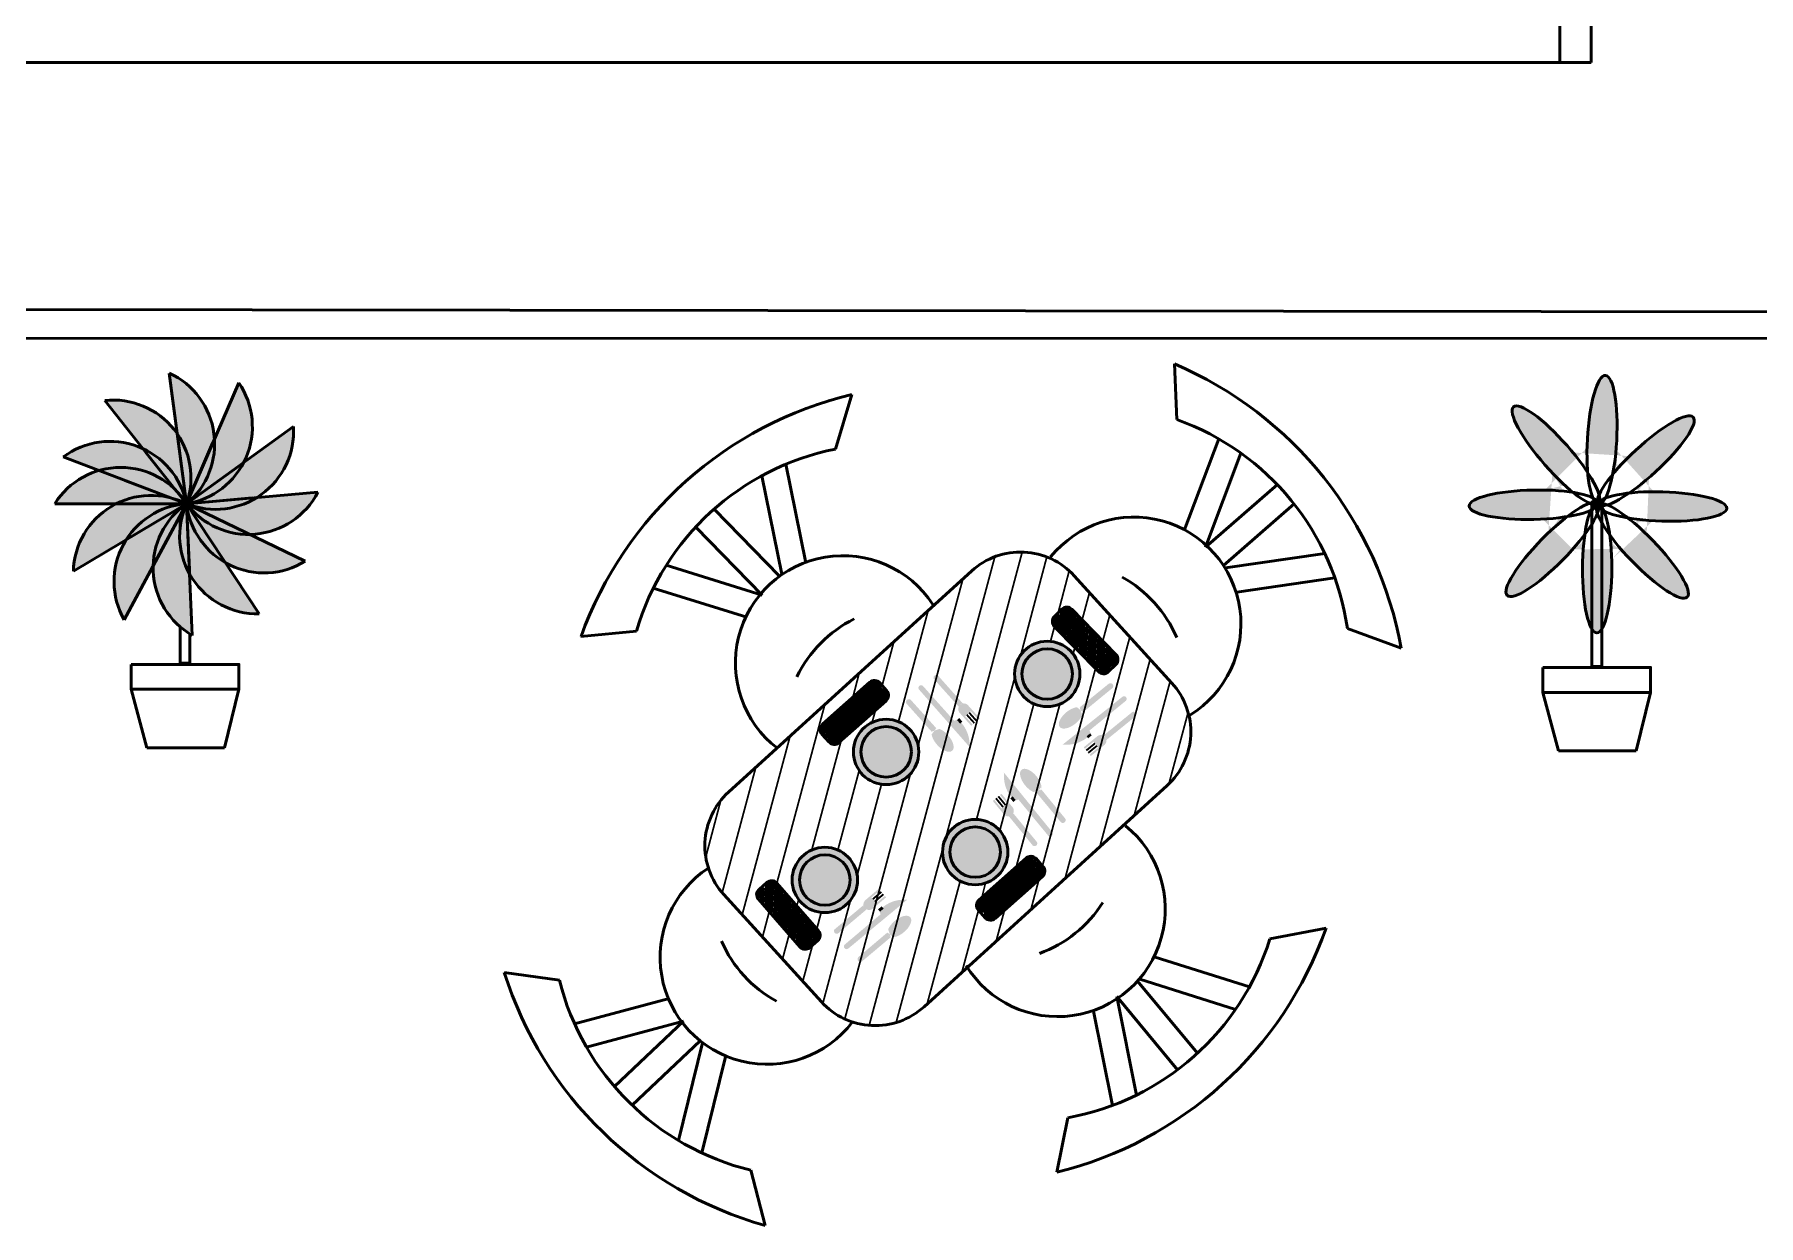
# Model space of a CAD drawing. Header units: feet. Extents: x 9 to 183943, y 42 to 62180.
# Drawn here: x 13488.1 to 13789.3, y 40511.8 to 40719.9 of the extents above; entities that cross this region are included whole.
import ezdxf

# ---------------------------------------------------------------- set-up
doc = ezdxf.new("R2010")
doc.units = ezdxf.units.FT
doc.header["$LTSCALE"] = 2.5
doc.header["$MEASUREMENT"] = 0
doc.layers.add('1', color=7, linetype='Continuous', lineweight=50)
doc.layers.add('3', color=7, linetype='Continuous', lineweight=30)
pattern_1 = [(86.6373503, (22750.3049, 15201.222), (-0.2677910005, 0.0157345386), []), (176.6373503, (22750.3049, 15201.222), (-0.5513165395, -0.2363219233), [0.670632144, -0.402379286])]

# ---------------------------------------------------------------- blocks, each defined once
blk = doc.blocks.new('*U99')
at = {"layer": '1'}
blk.add_ellipse((0, 0), major_axis=(11.26, 0.23), ratio=0.227459, dxfattribs=at)
blk = doc.blocks.new('*U100')
at = {"layer": '1', "color": 0, "linetype": 'ByBlock', "lineweight": -2, "transparency": 16777216}
for p, rotation in [((2156.4, 5626.73), 265.7922521989047), ((2148.36, 5624.02), 310.0909608987222), ((2164.04, 5623.04), 221.4935434990873), ((2147.73, 5607.56), 44.29870869981745), ((2163.44, 5607.34), 132.8961260994524), ((2166.94, 5615.07), 177.1948347992698), ((2155.54, 5604.25), 88.5974173996349)]:
    blk.add_blockref('*U99', p, dxfattribs=dict(at, rotation=rotation))
blk.add_blockref('*U99', (2144.45, 5615.38), dxfattribs=at)
blk = doc.blocks.new('*U107')
at = {"layer": '1'}
for p, q in [((11.51, -3.17), (-11.51, -3.17)), ((0, -3.17), (11.51, -3.17))]:
    blk.add_line(p, q, dxfattribs=at)
blk.add_arc((0, -10.45), 13.62, 32.2961, 147.7039, dxfattribs=at)
blk = doc.blocks.new('*U108')
at = {"layer": '1', "color": 0, "linetype": 'ByBlock', "lineweight": -2, "transparency": 16777216}
for p, rotation in [((2539.16, 6664.69), 308.3587587725951), ((2545.46, 6665.52), 277.5228828953357), ((2551.29, 6663.01), 246.6870070180761), ((2534.18, 6660.75), 339.1946346498547), ((2555.01, 6657.87), 215.8511311408166), ((2532.31, 6650.52), 30.83587587725949), ((2535.57, 6645.07), 61.67175175451903), ((2555.56, 6651.55), 185.0152552635571), ((2541.15, 6642.06), 92.50762763177859), ((2547.5, 6642.34), 123.3435035090381), ((2552.8, 6645.83), 154.1793793862976)]:
    blk.add_blockref('*U107', p, dxfattribs=dict(at, rotation=rotation))
blk.add_blockref('*U107', (2532.31, 6656.87), dxfattribs=at)

msp = doc.modelspace()

# ---------------------------------------------------------------- hatches: boundary and pattern name
at = {"layer": '3', "transparency": 33554559}
h = msp.add_hatch(color=256, dxfattribs=at)
h.dxf.hatch_style = 1
h.set_gradient(color1=(255, 255, 0), color2=(255, 255, 0), tint=1)
h.paths.add_polyline_path([(13493.18, 40646.08), (13499.41, 40643.71, -0.275783), (13512.91, 40640.15), (13507.56, 40646.92), (13507.06, 40647.55, 0.275783)])
h.paths.add_polyline_path([(13512.01, 40638.92, -0.030344), (13513.58, 40638.4), (13513.58, 40638.78), (13514, 40638.78), (13512.91, 40640.15, 0.275783), (13499.41, 40643.71)])
h.paths.add_polyline_path([(13514.7, 40637.9, 0.077366), (13513.58, 40633.86), (13513.58, 40630.7, 0.099421), (13515.24, 40625.6)])
h.paths.add_polyline_path([(13515.2, 40626.4), (13515.24, 40625.6, 0.002467), (13515.3, 40625.48), (13515.3, 40635.15, -0.051828), (13514.7, 40637.9)])
h.paths.add_polyline_path([(13515.3, 40636.98), (13514.7, 40637.9, 0.051828), (13515.3, 40635.15)])
h.paths.add_polyline_path([(13514.7, 40637.9, 0.026044), (13513.58, 40637.03), (13513.58, 40635.82)])
h.paths.add_polyline_path([(13514.7, 40637.9), (13513.58, 40635.82), (13513.58, 40633.86, -0.077366)], flags=17)
h.paths.add_polyline_path([(13514.7, 40637.9, 0.020704), (13513.58, 40637.77), (13513.58, 40637.23)], flags=17)
h.paths.add_polyline_path([(13513.58, 40638.32), (13513.58, 40637.9), (13514.7, 40637.9)], flags=17)
h.paths.add_polyline_path([(13514.7, 40637.9), (13514, 40638.78), (13513.58, 40638.78), (13513.58, 40638.4, -0.022576)])
h.paths.add_polyline_path([(13514.7, 40637.9, 0.016635), (13514.49, 40638.78), (13514.09, 40638.78, -0.019649)])
h.paths.add_polyline_path([(13514.98, 40638.78), (13514.58, 40638.78), (13514.7, 40637.9, 0.016959)])
h.paths.add_polyline_path([(13514.09, 40638.78), (13514.49, 40638.78, 0.221346), (13507.06, 40647.55), (13512.91, 40640.15, -0.033272)])
h.paths.add_polyline_path([(13513.09, 40650.1), (13514.58, 40638.78), (13514.98, 40638.78, 0.221007)], flags=17)
h.paths.add_polyline_path([(13515.08, 40638.78), (13515.3, 40638.78), (13515.3, 40638.43, 0.223231), (13519.57, 40649.2)])
h.paths.add_polyline_path([(13514.7, 40637.9, 0.014838), (13515.3, 40638.43), (13515.3, 40638.78), (13515.08, 40638.78)])
h.paths.add_polyline_path([(13524.68, 40645.11), (13515.3, 40638.34), (13515.3, 40638.01, 0.226959)], flags=17)
h.paths.add_polyline_path([(13515.3, 40638.43), (13515.3, 40638.34), (13524.03, 40644.64), (13524.68, 40645.11, 0.275783), (13523.81, 40659.04), (13519.57, 40649.2, -0.223231)])
h.paths.add_polyline_path([(13519.26, 40648.47), (13519.57, 40649.2, 0.275783), (13511.69, 40660.72), (13513.09, 40650.1, -0.221007), (13514.98, 40638.78), (13515.08, 40638.78)])
h.paths.add_polyline_path([(13526.17, 40638.9), (13526.96, 40638.97, 0.275783), (13533.36, 40651.38), (13524.68, 40645.11, -0.226959), (13515.3, 40638.01), (13515.3, 40637.95)])
h.paths.add_polyline_path([(13514.7, 40637.9, 0.01129), (13515.3, 40638.01), (13515.3, 40638.34)], flags=17)
h.paths.add_polyline_path([(13515.3, 40637.67), (13515.3, 40637.95), (13514.7, 40637.9, 0.01186)])
h.paths.add_polyline_path([(13514.7, 40637.9, 0.017535), (13515.3, 40637.16), (13515.3, 40637.61)])
at = {"layer": '3', "transparency": 33554585}
h = msp.add_hatch(color=256, dxfattribs=at)
h.dxf.hatch_style = 1
h.set_gradient(color1=(255, 0, 255), color2=(255, 0, 255), tint=1)
edge = h.paths.add_edge_path()
edge.add_ellipse((13753.87, 40646.37), major_axis=(-7.42, 8.46), ratio=0.227459, start_angle=238.2338, end_angle=487.5039)
edge.add_ellipse((13749.97, 40637.72), major_axis=(11.26, 0.23), ratio=0.227459, start_angle=23.1374, end_angle=51.903, ccw=False)
edge.add_ellipse((13761.91, 40649.07), major_axis=(0.6, 11.24), ratio=0.227459, start_angle=481.2738, end_angle=515.0047, ccw=False)
edge = h.paths.add_edge_path()
edge.add_ellipse((13761.91, 40649.07), major_axis=(0.6, 11.24), ratio=0.227459, start_angle=238.2338, end_angle=481.2738)
edge.add_ellipse((13753.87, 40646.37), major_axis=(-7.42, 8.46), ratio=0.227459, start_angle=205.6046, end_angle=238.2338, ccw=False)
edge.add_ellipse((13769.56, 40645.39), major_axis=(8.28, 7.63), ratio=0.227459, start_angle=481.2738, end_angle=512.7438, ccw=False)
edge = h.paths.add_edge_path()
edge.add_ellipse((13769.56, 40645.39), major_axis=(8.28, 7.63), ratio=0.227459, start_angle=238.2338, end_angle=481.2738)
edge.add_ellipse((13761.91, 40649.07), major_axis=(0.6, 11.24), ratio=0.227459, start_angle=205.6046, end_angle=238.2338, ccw=False)
edge.add_ellipse((13772.45, 40637.42), major_axis=(-11.25, 0.32), ratio=0.227459, start_angle=301.2738, end_angle=332.7438, ccw=False)
edge = h.paths.add_edge_path()
edge.add_ellipse((13772.45, 40637.42), major_axis=(-11.25, 0.32), ratio=0.227459, start_angle=58.2338, end_angle=301.2738)
edge.add_ellipse((13769.56, 40645.39), major_axis=(8.28, 7.63), ratio=0.227459, start_angle=205.6046, end_angle=238.2338, ccw=False)
edge.add_ellipse((13768.96, 40629.69), major_axis=(-7.83, 8.09), ratio=0.227459, start_angle=301.2738, end_angle=332.7438, ccw=False)
edge = h.paths.add_edge_path()
edge.add_ellipse((13768.96, 40629.69), major_axis=(-7.83, 8.09), ratio=0.227459, start_angle=58.2338, end_angle=301.2738)
edge.add_ellipse((13772.45, 40637.42), major_axis=(-11.25, 0.32), ratio=0.227459, start_angle=25.6046, end_angle=58.2338, ccw=False)
edge.add_ellipse((13761.06, 40626.6), major_axis=(0.05, 11.26), ratio=0.227459, start_angle=301.2738, end_angle=332.7438, ccw=False)
edge = h.paths.add_edge_path()
edge.add_ellipse((13761.06, 40626.6), major_axis=(0.05, 11.26), ratio=0.227459, start_angle=199.2683, end_angle=301.2738)
edge.add_ellipse((13768.96, 40629.69), major_axis=(-7.83, 8.09), ratio=0.227459, start_angle=41.313, end_angle=58.2338, ccw=False)
edge.add_line((13761.86, 40634.59), (13761.86, 40615.97))
edge = h.paths.add_edge_path()
edge.add_ellipse((13768.96, 40629.69), major_axis=(-7.83, 8.09), ratio=0.227459, start_angle=25.6046, end_angle=41.313, ccw=False)
edge.add_ellipse((13753.25, 40629.9), major_axis=(7.89, 8.03), ratio=0.227459, start_angle=315.2114, end_angle=332.7438, ccw=False)
edge.add_line((13760.14, 40634.33), (13760.14, 40616.03))
edge.add_ellipse((13761.06, 40626.6), major_axis=(0.05, 11.26), ratio=0.227459, start_angle=159.883, end_angle=199.2683)
edge.add_line((13761.86, 40615.97), (13761.86, 40634.59))
edge = h.paths.add_edge_path()
edge.add_ellipse((13753.25, 40629.9), major_axis=(7.89, 8.03), ratio=0.227459, start_angle=301.2738, end_angle=315.2114, ccw=False)
edge.add_ellipse((13761.06, 40626.6), major_axis=(0.05, 11.26), ratio=0.227459, start_angle=58.2338, end_angle=159.883)
edge.add_line((13760.14, 40616.03), (13760.14, 40634.33))
edge = h.paths.add_edge_path()
edge.add_ellipse((13753.25, 40629.9), major_axis=(7.89, 8.03), ratio=0.227459, start_angle=58.2338, end_angle=301.2738)
edge.add_ellipse((13761.06, 40626.6), major_axis=(0.05, 11.26), ratio=0.227459, start_angle=25.6046, end_angle=58.2338, ccw=False)
edge.add_ellipse((13749.97, 40637.72), major_axis=(11.26, 0.23), ratio=0.227459, start_angle=301.2738, end_angle=332.7438, ccw=False)
edge = h.paths.add_edge_path()
edge.add_ellipse((13753.87, 40646.37), major_axis=(-7.42, 8.46), ratio=0.227459, start_angle=487.5039, end_angle=515.0047, ccw=False)
edge.add_ellipse((13749.97, 40637.72), major_axis=(11.26, 0.23), ratio=0.227459, start_angle=51.903, end_angle=301.2738)
edge.add_ellipse((13753.25, 40629.9), major_axis=(7.89, 8.03), ratio=0.227459, start_angle=23.1374, end_angle=58.2338, ccw=False)
at = {"layer": '3', "transparency": 33554559}
h = msp.add_hatch(color=256, dxfattribs=at)
h.dxf.hatch_style = 1
h.set_gradient(color1=(255, 255, 0), color2=(255, 255, 0), tint=1)
h.paths.add_polyline_path([(13503.94, 40641.99), (13499.41, 40643.71, 0.183583), (13491.68, 40637.9), (13502.39, 40637.9, -0.183583), (13512.01, 40638.92)])
h.paths.add_polyline_path([(13513.58, 40635.82), (13508.86, 40627.06, 0.224851), (13513.58, 40616.4)])
h.paths.add_polyline_path([(13500.41, 40655.95), (13507.06, 40647.55, -0.221346), (13514.49, 40638.78), (13514.58, 40638.78), (13513.09, 40650.1, 0.275783)])
h = msp.add_hatch(color=256, dxfattribs=at)
h.dxf.hatch_style = 1
h.set_gradient(color1=(255, 255, 0), color2=(255, 255, 0), tint=1)
h.paths.add_polyline_path([(13504.13, 40631.59, -0.217084), (13513.58, 40637.77), (13513.58, 40637.9), (13503.19, 40637.9), (13502.39, 40637.9, 0.275783), (13494.93, 40626.1)])
h.paths.add_polyline_path([(13502.39, 40637.9), (13513.58, 40637.9), (13513.58, 40638.32), (13512.01, 40638.92, 0.183583)])
h.paths.add_polyline_path([(13513.58, 40637.23), (13513.58, 40637.77, 0.217084), (13504.13, 40631.59)], flags=17)
h.paths.add_polyline_path([(13513.58, 40637.03), (13513.58, 40637.23), (13504.82, 40632), (13504.13, 40631.59, 0.275783), (13503.78, 40617.63), (13508.86, 40627.06, -0.211501)])
h.paths.add_polyline_path([(13508.86, 40627.06), (13513.58, 40635.82), (13513.58, 40637.03, 0.211501)], flags=17)
h.paths.add_polyline_path([(13515.3, 40624.08), (13515.24, 40625.6, -0.099421), (13513.58, 40630.7), (13513.58, 40616.4, 0.039347), (13515.3, 40615.14)])
h.paths.add_polyline_path([(13527.35, 40618.67), (13521.47, 40627.62, -0.184746), (13515.3, 40635.15), (13515.3, 40625.48, 0.27313)])
h.paths.add_polyline_path([(13535.42, 40627.87), (13525.78, 40632.54, -0.220403), (13515.3, 40637.16), (13515.3, 40636.98), (13521.03, 40628.28), (13521.47, 40627.62, 0.275783)])
h.paths.add_polyline_path([(13515.3, 40637.67), (13515.3, 40637.61), (13525.06, 40632.88), (13525.78, 40632.54, 0.275783), (13537.63, 40639.91), (13526.96, 40638.97, -0.22636)])
h.paths.add_polyline_path([(13515.3, 40637.95), (13515.3, 40637.67, 0.22636), (13526.96, 40638.97)], flags=17)
h.paths.add_polyline_path([(13515.3, 40637.61), (13515.3, 40637.16, 0.220403), (13525.78, 40632.54)])
h.paths.add_polyline_path([(13521.47, 40627.62), (13515.3, 40636.98), (13515.3, 40635.15, 0.184746)], flags=17)
at = {"layer": '3'}
h = msp.add_hatch(dxfattribs=at)
h.set_pattern_fill('ANSI31', scale=35.213089, angle=30)
h.set_pattern_definition([(75, (8007.1846, 26197.0647), (-4.2516541, 1.1392273), [])])
h.paths.add_polyline_path([(13608.53, 40569.63), (13625.59, 40550.88, 0.414214), (13643.5, 40550.03), (13685.95, 40588.66, 0.414214), (13686.8, 40606.57), (13669.74, 40625.32, 0.414214), (13651.83, 40626.17), (13609.37, 40587.54, 0.414214)])
h.paths.add_polyline_path([(13616.07, 40571.74, -0.414214), (13617.8, 40571.62), (13625.06, 40563.31, -0.414214), (13624.94, 40561.58), (13623.56, 40560.37, -0.414214), (13621.83, 40560.48), (13614.57, 40568.8, -0.414214), (13614.68, 40570.53)], flags=16)
h.paths.add_polyline_path([(13631.89, 40572.18, -1), (13620.47, 40572.18, -1)], flags=16)
h.paths.add_polyline_path([(13630.59, 40572.18, -1), (13621.77, 40572.18, -1)], flags=0)
h.paths.add_polyline_path([(13626.91, 40596.27), (13625.68, 40597.64, -0.414214), (13625.79, 40599.38), (13634.04, 40606.71, -0.414214), (13635.77, 40606.61), (13636.99, 40605.23, -0.414214), (13636.89, 40603.5), (13628.64, 40596.17, -0.414214)], flags=16)
h.paths.add_polyline_path([(13631.17, 40594.55, -1), (13642.59, 40594.55, -1)], flags=16)
h.paths.add_polyline_path([(13632.47, 40594.55, -1), (13641.29, 40594.55, -1)], flags=0)
h.paths.add_polyline_path([(13658.15, 40577.05, -1), (13646.73, 40577.05, -1)], flags=16)
h.paths.add_polyline_path([(13656.85, 40577.05, -1), (13648.03, 40577.05, -1)], flags=0)
h.paths.add_polyline_path([(13653.08, 40568.67), (13661.33, 40576, -0.414214), (13663.06, 40575.9), (13664.28, 40574.53, -0.414214), (13664.18, 40572.8), (13655.93, 40565.46, -0.414214), (13654.2, 40565.57), (13652.98, 40566.94, -0.414214)], flags=16)
h.paths.add_polyline_path([(13659.31, 40608.17, -1), (13670.73, 40608.17, -1)], flags=16)
h.paths.add_polyline_path([(13660.61, 40608.17, -1), (13669.43, 40608.17, -1)], flags=0)
h.paths.add_polyline_path([(13666.26, 40616.48, -0.414214), (13666.28, 40618.21), (13667.6, 40619.5, -0.414214), (13669.34, 40619.47), (13677.03, 40611.56, -0.414214), (13677.01, 40609.83), (13675.69, 40608.54, -0.414214), (13673.96, 40608.57)], flags=16)
h = msp.add_hatch(dxfattribs=at)
h.set_pattern_fill('ANSI38', scale=2.146023, angle=41.6374)
h.set_pattern_definition([(86.6373503, (22761.53788, 15195.271), (-0.2677910005, 0.0157345386), []), (176.6373503, (22761.53788, 15195.271), (-0.5513165395, -0.2363219233), [0.670632144, -0.402379286])])
h.paths.add_polyline_path([(13669.34, 40619.47, 0.69108), (13667.23, 40618.56, 0.69108), (13666.26, 40616.48), (13673.96, 40608.57, 0.69108), (13676.06, 40609.48, 0.69108), (13677.03, 40611.56)])
at = {"layer": '3', "transparency": 33554541}
h = msp.add_hatch(color=256, dxfattribs=at)
h.dxf.hatch_style = 1
h.set_gradient(color1=(255, 255, 255), tint=1)
h.paths.add_polyline_path([(13670.73, 40608.17, 1), (13659.31, 40608.17, 1)])
h.paths.add_polyline_path([(13669.43, 40608.17, 1), (13660.61, 40608.17, 1)], flags=16)
at = {"layer": '3', "transparency": 33554498}
h = msp.add_hatch(color=256, dxfattribs=at)
h.dxf.hatch_style = 1
h.set_gradient(color1=(255, 255, 255), tint=1)
h.paths.add_polyline_path([(13660.61, 40608.17, 1), (13669.43, 40608.17, 1)])
at = {"layer": '3'}
h = msp.add_hatch(dxfattribs=at)
h.set_pattern_fill('ANSI38', scale=2.146023, angle=41.6374)
h.set_pattern_definition(pattern_1)
h.paths.add_polyline_path([(13625.79, 40599.38, 0.69108), (13626.61, 40597.23, 0.69108), (13628.64, 40596.17), (13636.89, 40603.5, 0.69108), (13636.07, 40605.64, 0.69108), (13634.04, 40606.71)])
h = msp.add_hatch(color=256, dxfattribs=at)
h.dxf.hatch_style = 1
h.set_gradient(color1=(255, 255, 255), tint=1)
h.paths.add_polyline_path([(13649.97, 40599.68), (13649.46, 40600.26), (13648.78, 40599.97), (13643.3, 40606.08, 0.969356), (13642.65, 40605.42), (13651.5, 40595.36), (13651.45, 40596.16, 0.168644)])
h = msp.add_hatch(color=256, dxfattribs=at)
h.dxf.hatch_style = 1
h.set_gradient(color1=(255, 255, 255), tint=1)
h.paths.add_polyline_path([(13649.65, 40601.46), (13650.45, 40600.57), (13650.7, 40600.78), (13651.67, 40601.66), (13651.92, 40601.88), (13651.12, 40602.77, 0.888889)])
h.paths.add_polyline_path([(13652.98, 40600.19), (13653.23, 40600.41), (13651.92, 40601.88), (13651.67, 40601.66)])
h.paths.add_polyline_path([(13651.76, 40599.1), (13652.01, 40599.32), (13650.7, 40600.78), (13650.45, 40600.57)])
h.paths.add_polyline_path([(13649.56, 40602.44, -0.247572), (13650.29, 40603), (13645.91, 40607.93, 0.769877), (13645.21, 40607.3)])
h = msp.add_hatch(color=256, dxfattribs=at)
h.dxf.hatch_style = 1
h.set_gradient(color1=(255, 255, 255), tint=1)
edge = h.paths.add_edge_path()
edge.add_ellipse((13669.16, 40600.49), major_axis=(1.95, 1.59), ratio=0.505076, start_angle=0, end_angle=360)
edge = h.paths.add_edge_path()
edge.add_arc((13676.06, 40606.05), 0.497, 664.0012, 854.39)
edge.add_line((13675.71, 40606.41), (13670.69, 40602.33))
edge.add_ellipse((13669.16, 40600.49), major_axis=(1.95, 1.59), ratio=0.505076, start_angle=334.0927, end_angle=381.1073, ccw=False)
edge.add_line((13671.27, 40601.49), (13676.34, 40605.64))
h = msp.add_hatch(color=256, dxfattribs=at)
h.dxf.hatch_style = 1
h.set_gradient(color1=(255, 255, 255), tint=1)
edge = h.paths.add_edge_path()
edge.add_ellipse((13646.74, 40596.63), major_axis=(-1.68, 1.88), ratio=0.505076, start_angle=0, end_angle=360)
edge = h.paths.add_edge_path()
edge.add_arc((13640.86, 40603.27), 0.497, 396.6552, 587.0441)
edge.add_line((13640.52, 40602.9), (13644.83, 40598.08))
edge.add_ellipse((13646.74, 40596.63), major_axis=(-1.68, 1.88), ratio=0.505076, start_angle=334.0927, end_angle=381.1073, ccw=False)
edge.add_line((13645.64, 40598.69), (13641.26, 40603.56))
h = msp.add_hatch(color=256, dxfattribs=at)
h.dxf.hatch_style = 1
h.set_gradient(color1=(255, 255, 255), tint=1)
h.paths.add_polyline_path([(13672.06, 40597.11), (13672.66, 40597.6), (13672.4, 40598.29), (13678.76, 40603.48, 0.969356), (13678.13, 40604.16), (13667.67, 40595.79), (13668.47, 40595.8, 0.168644)])
at = {"layer": '3', "transparency": 33554541}
h = msp.add_hatch(color=256, dxfattribs=at)
h.dxf.hatch_style = 1
h.set_gradient(color1=(255, 255, 255), tint=1)
h.paths.add_polyline_path([(13642.59, 40594.55, 1), (13631.17, 40594.55, 1)])
h.paths.add_polyline_path([(13641.29, 40594.55, 1), (13632.47, 40594.55, 1)], flags=16)
at = {"layer": '3'}
h = msp.add_hatch(color=256, dxfattribs=at)
h.dxf.hatch_style = 1
h.set_gradient(color1=(255, 255, 255), tint=1)
h.paths.add_polyline_path([(13652.58, 40599.83), (13652.82, 40600.05), (13651.51, 40601.51), (13651.27, 40601.29)])
h.paths.add_polyline_path([(13652.17, 40599.47), (13652.41, 40599.68), (13651.1, 40601.15), (13650.86, 40600.93)])
h = msp.add_hatch(color=256, dxfattribs=at)
h.dxf.hatch_style = 1
h.set_gradient(color1=(255, 255, 255), tint=1)
h.paths.add_polyline_path([(13673.85, 40597.35), (13672.92, 40596.59), (13673.12, 40596.34), (13673.95, 40595.32), (13674.16, 40595.07), (13675.09, 40595.83, 0.888889)])
h.paths.add_polyline_path([(13672.43, 40594.08), (13672.64, 40593.83), (13674.16, 40595.07), (13673.95, 40595.32)])
h.paths.add_polyline_path([(13671.39, 40595.35), (13671.6, 40595.1), (13673.12, 40596.34), (13672.92, 40596.59)])
h.paths.add_polyline_path([(13674.83, 40597.4, -0.247572), (13675.36, 40596.64), (13680.48, 40600.79, 0.769877), (13679.89, 40601.52)])
at = {"layer": '3', "transparency": 33554498}
h = msp.add_hatch(color=256, dxfattribs=at)
h.dxf.hatch_style = 1
h.set_gradient(color1=(255, 255, 255), tint=1)
h.paths.add_polyline_path([(13641.29, 40594.55, 1), (13632.47, 40594.55, 1)])
at = {"layer": '3'}
h = msp.add_hatch(color=256, dxfattribs=at)
h.dxf.hatch_style = 1
h.set_gradient(color1=(255, 255, 255), tint=1)
h.paths.add_polyline_path([(13672.08, 40594.5), (13672.29, 40594.25), (13673.81, 40595.49), (13673.61, 40595.75)])
h.paths.add_polyline_path([(13671.74, 40594.93), (13671.95, 40594.67), (13673.47, 40595.92), (13673.26, 40596.17)])
h = msp.add_hatch(color=256, dxfattribs=at)
h.dxf.hatch_style = 1
h.set_gradient(color1=(255, 255, 255), tint=1)
h.paths.add_polyline_path([(13658.79, 40586.59), (13659.28, 40585.99), (13659.97, 40586.25), (13665.19, 40579.92, 0.969356), (13665.88, 40580.56), (13657.44, 40590.96), (13657.46, 40590.17, 0.168644)])
h = msp.add_hatch(color=256, dxfattribs=at)
h.dxf.hatch_style = 1
h.set_gradient(color1=(255, 255, 255), tint=1)
edge = h.paths.add_edge_path()
edge.add_ellipse((13662.15, 40589.5), major_axis=(1.6, -1.94), ratio=0.505076, start_angle=0, end_angle=360)
edge = h.paths.add_edge_path()
edge.add_arc((13667.75, 40582.63), 0.497, 574.3152, 764.7041)
edge.add_line((13668.1, 40582.98), (13664, 40587.98))
edge.add_ellipse((13662.15, 40589.5), major_axis=(1.6, -1.94), ratio=0.505076, start_angle=334.0927, end_angle=381.1073, ccw=False)
edge.add_line((13663.16, 40587.4), (13667.34, 40582.35))
h = msp.add_hatch(color=256, dxfattribs=at)
h.dxf.hatch_style = 1
h.set_gradient(color1=(255, 255, 255), tint=1)
h.paths.add_polyline_path([(13659.04, 40584.8), (13658.27, 40585.72), (13658.02, 40585.52), (13657.01, 40584.68), (13656.76, 40584.47), (13657.52, 40583.55, 0.888889)])
h.paths.add_polyline_path([(13655.76, 40586.2), (13655.51, 40585.99), (13656.76, 40584.47), (13657.01, 40584.68)])
h.paths.add_polyline_path([(13657.02, 40587.24), (13656.77, 40587.03), (13658.02, 40585.52), (13658.27, 40585.72)])
h.paths.add_polyline_path([(13659.09, 40583.82, -0.247572), (13658.34, 40583.28), (13662.51, 40578.18, 0.769877), (13663.24, 40578.78)])
h = msp.add_hatch(color=256, dxfattribs=at)
h.dxf.hatch_style = 1
h.set_gradient(color1=(255, 255, 255), tint=1)
h.paths.add_polyline_path([(13656.18, 40586.55), (13655.93, 40586.34), (13657.18, 40584.82), (13657.43, 40585.03)])
h.paths.add_polyline_path([(13656.6, 40586.89), (13656.35, 40586.68), (13657.6, 40585.17), (13657.85, 40585.38)])
at = {"layer": '3', "transparency": 33554541}
h = msp.add_hatch(color=256, dxfattribs=at)
h.dxf.hatch_style = 1
h.set_gradient(color1=(255, 255, 255), tint=1)
h.paths.add_polyline_path([(13658.15, 40577.05, 1), (13646.73, 40577.05, 1)])
h.paths.add_polyline_path([(13656.85, 40577.05, 1), (13648.03, 40577.05, 1)], flags=16)
at = {"layer": '3', "transparency": 33554498}
h = msp.add_hatch(color=256, dxfattribs=at)
h.dxf.hatch_style = 1
h.set_gradient(color1=(255, 255, 255), tint=1)
h.paths.add_polyline_path([(13656.85, 40577.05, 1), (13648.03, 40577.05, 1)])
at = {"layer": '3', "transparency": 33554541}
h = msp.add_hatch(color=256, dxfattribs=at)
h.dxf.hatch_style = 1
h.set_gradient(color1=(255, 255, 255), tint=1)
h.paths.add_polyline_path([(13620.47, 40572.18, 1), (13631.89, 40572.18, 1)])
h.paths.add_polyline_path([(13630.59, 40572.18, 1), (13621.77, 40572.18, 1)], flags=16)
at = {"layer": '3', "transparency": 33554498}
h = msp.add_hatch(color=256, dxfattribs=at)
h.dxf.hatch_style = 1
h.set_gradient(color1=(255, 255, 255), tint=1)
h.paths.add_polyline_path([(13621.77, 40572.18, 1), (13630.59, 40572.18, 1)])
at = {"layer": '3'}
h = msp.add_hatch(dxfattribs=at)
h.set_pattern_fill('ANSI38', scale=2.146023, angle=41.6374)
h.set_pattern_definition(pattern_1)
h.paths.add_polyline_path([(13664.18, 40572.8, 0.69108), (13663.36, 40574.94, 0.69108), (13661.33, 40576), (13653.08, 40568.67, 0.69108), (13653.9, 40566.53, 0.69108), (13655.93, 40565.46)])
h = msp.add_hatch(dxfattribs=at)
h.set_pattern_fill('ANSI38', scale=2.146023, angle=41.6374)
h.set_pattern_definition([(86.6373503, (22757.45316, 15191.32713), (-0.2677910005, 0.0157345386), []), (176.6373503, (22757.45316, 15191.32713), (-0.5513165395, -0.2363219233), [0.670632144, -0.402379286])])
h.paths.add_polyline_path([(13621.83, 40560.48, 0.69108), (13623.98, 40561.28, 0.69108), (13625.06, 40563.31), (13617.8, 40571.62, 0.69108), (13615.65, 40570.82, 0.69108), (13614.57, 40568.8)])
h = msp.add_hatch(color=256, dxfattribs=at)
h.dxf.hatch_style = 1
h.set_gradient(color1=(255, 255, 255), tint=1)
h.paths.add_polyline_path([(13634.45, 40567.09), (13635.37, 40567.87), (13635.16, 40568.12), (13634.31, 40569.12), (13634.1, 40569.37), (13633.18, 40568.59, 0.888889)])
h.paths.add_polyline_path([(13635.81, 40570.38), (13635.6, 40570.63), (13634.1, 40569.37), (13634.31, 40569.12)])
h.paths.add_polyline_path([(13636.87, 40569.13), (13636.66, 40569.38), (13635.16, 40568.12), (13635.37, 40567.87)])
h.paths.add_polyline_path([(13633.47, 40567.03, -0.247572), (13632.92, 40567.77), (13627.87, 40563.54, 0.769877), (13628.48, 40562.82)])
h = msp.add_hatch(color=256, dxfattribs=at)
h.dxf.hatch_style = 1
h.set_gradient(color1=(255, 255, 255), tint=1)
h.paths.add_polyline_path([(13636.16, 40569.97), (13635.95, 40570.22), (13634.45, 40568.95), (13634.66, 40568.7)])
h.paths.add_polyline_path([(13636.52, 40569.55), (13636.3, 40569.8), (13634.8, 40568.53), (13635.01, 40568.28)])
h = msp.add_hatch(color=256, dxfattribs=at)
h.dxf.hatch_style = 1
h.set_gradient(color1=(255, 255, 255), tint=1)
h.paths.add_polyline_path([(13636.23, 40567.36), (13635.64, 40566.86), (13635.92, 40566.18), (13629.64, 40560.88, 0.969356), (13630.29, 40560.21), (13640.6, 40568.76), (13639.8, 40568.73, 0.168644)])
h = msp.add_hatch(color=256, dxfattribs=at)
h.dxf.hatch_style = 1
h.set_gradient(color1=(255, 255, 255), tint=1)
edge = h.paths.add_edge_path()
edge.add_ellipse((13639.19, 40564.04), major_axis=(-1.92, -1.62), ratio=0.505076, start_angle=0, end_angle=360)
edge = h.paths.add_edge_path()
edge.add_arc((13632.39, 40558.35), 0.497, 484.9757, 675.3645)
edge.add_line((13632.74, 40558.01), (13637.69, 40562.17))
edge.add_ellipse((13639.19, 40564.04), major_axis=(-1.92, -1.62), ratio=0.505076, start_angle=334.0927, end_angle=381.1073, ccw=False)
edge.add_line((13637.1, 40563), (13632.1, 40558.76))

# ---------------------------------------------------------------- linework, layer by layer
at = {"layer": '1'}
for p, q in [((13754.3, 41139.05), (13754.57, 40715)), ((13760, 41136.5), (13760, 40715)), ((13754.57, 40715), (12806, 40715)), ((13760, 40715), (13754.57, 40715)), ((13810, 40671.4), (12806, 40672.7)), ((13810, 40666.8), (12806, 40666.7)), ((13687.24, 40662.32), (13687.65, 40652.61)), ((13630.92, 40657.01), (13628.05, 40647.46)), ((13583.59, 40614.71), (13593.26, 40615.67)), ((13726.82, 40612.7), (13717.45, 40616.1)), ((13507.74, 40595.27), (13505.04, 40605.5)), ((13523.85, 40605.5), (13521.35, 40595.27)), ((13754.3, 40594.72), (13751.59, 40604.95)), ((13770.41, 40604.95), (13767.91, 40594.72)), ((13649.46, 40600.26), (13649.97, 40599.68)), ((13672.66, 40597.6), (13672.06, 40597.11)), ((13521.35, 40595.27), (13507.74, 40595.27)), ((13767.91, 40594.72), (13754.3, 40594.72)), ((13659.28, 40585.99), (13658.79, 40586.59)), ((13635.64, 40566.86), (13636.23, 40567.36)), ((13713.71, 40563.73), (13703.91, 40561.88)), ((13570.19, 40556.01), (13579.82, 40554.66)), ((13666.67, 40521.11), (13668.64, 40530.62)), ((13615.76, 40511.81), (13613.28, 40521.47))]:
    msp.add_line(p, q, dxfattribs=at)
for points in [[(13688.96, 40633.22), (13694.98, 40649.24)], [(13619.34, 40644.79), (13622.79, 40627.85)], [(13698.84, 40646.76), (13692.66, 40630.31)], [(13618.67, 40625.58), (13615.17, 40642.79)], [(13513.58, 40638.4), (13513.58, 40638.32)], [(13514.09, 40638.78), (13514, 40638.78)], [(13514.58, 40638.78), (13514.49, 40638.78)], [(13515.08, 40638.78), (13514.98, 40638.78)], [(13515.3, 40638.34), (13515.3, 40638.43)], [(13692.66, 40630.31), (13705.21, 40641.24)], [(13513.58, 40637.9), (13513.58, 40637.77)], [(13513.58, 40637.23), (13513.58, 40637.03)], [(13513.58, 40635.82), (13513.58, 40633.86)], [(13515.3, 40637.95), (13515.3, 40638.01)], [(13515.3, 40637.61), (13515.3, 40637.67)], [(13515.3, 40636.98), (13515.3, 40637.16)], [(13606.85, 40636.96), (13618.25, 40625.27)], [(13708.15, 40637.86), (13695.83, 40627.13)], [(13615.25, 40621.92), (13603.63, 40633.83)], [(13598.48, 40627.16), (13615.25, 40621.92)], [(13696.13, 40626.69), (13713.5, 40629.22)], [(13515.3, 40624.08), (13515.3, 40625.48)], [(13715.27, 40624.94), (13698.16, 40622.45)], [(13612.55, 40618.06), (13596.22, 40623.17)], [(13513.58, 40616.4), (13513.58, 40610.03), (13515.3, 40610.03), (13515.3, 40615.14)], [(13700.34, 40553.5), (13683.86, 40558.7)], [(13691.24, 40541.9), (13680.81, 40554.47)], [(13681.17, 40554.85), (13697.91, 40549.56)], [(13598.98, 40551.47), (13582.47, 40547.04)], [(13677.17, 40551.83), (13687.79, 40539.03)], [(13680.62, 40534.61), (13677.17, 40551.83)], [(13673.05, 40549.55), (13676.41, 40532.78)], [(13584.56, 40542.96), (13601.52, 40547.51)], [(13601.52, 40547.51), (13589.43, 40536.08)], [(13592.52, 40532.82), (13604.39, 40544.05)], [(13604.8, 40543.71), (13600.6, 40526.66)], [(13604.68, 40524.49), (13608.82, 40541.28)]]:
    msp.add_lwpolyline(points, dxfattribs=at)
for points in [[(13760.14, 40609.48), (13761.86, 40609.48), (13761.86, 40638.23), (13760.14, 40638.23)], [(13505.04, 40609.84), (13523.85, 40609.84), (13523.85, 40605.5), (13505.04, 40605.5)], [(13751.59, 40609.3), (13770.41, 40609.3), (13770.41, 40604.95), (13751.59, 40604.95)]]:
    msp.add_lwpolyline(points, close=True, dxfattribs=at)
for points in [[(13609.37, 40587.54), (13651.83, 40626.17, -0.414214), (13669.74, 40625.32), (13686.8, 40606.57, -0.414214), (13685.95, 40588.66), (13643.5, 40550.03, -0.414214), (13625.59, 40550.88), (13608.53, 40569.63, -0.414214)], [(13675.69, 40608.54), (13677.01, 40609.83, 0.414214), (13677.03, 40611.56), (13669.34, 40619.47, 0.414214), (13667.6, 40619.5), (13666.28, 40618.21, 0.414214), (13666.26, 40616.48), (13673.96, 40608.57, 0.414214)], [(13636.99, 40605.23), (13635.77, 40606.61, 0.414214), (13634.04, 40606.71), (13625.79, 40599.38, 0.414214), (13625.68, 40597.64), (13626.91, 40596.27, 0.414214), (13628.64, 40596.17), (13636.89, 40603.5, 0.414214)], [(13663.06, 40575.9), (13664.28, 40574.53, -0.414214), (13664.18, 40572.8), (13655.93, 40565.46, -0.414214), (13654.2, 40565.57), (13652.98, 40566.94, -0.414214), (13653.08, 40568.67), (13661.33, 40576, -0.414214)], [(13624.94, 40561.58), (13623.56, 40560.37, -0.414214), (13621.83, 40560.48), (13614.57, 40568.8, -0.414214), (13614.68, 40570.53), (13616.07, 40571.74, -0.414214), (13617.8, 40571.62), (13625.06, 40563.31, -0.414214)]]:
    msp.add_lwpolyline(points, format="xyb", close=True, dxfattribs=at)
for centre, radius in [((13665.02, 40608.17), 5.71), ((13665.02, 40608.17), 4.41), ((13636.88, 40594.55), 5.71), ((13636.88, 40594.55), 4.41), ((13652.44, 40577.05), 5.71), ((13652.44, 40577.05), 4.41), ((13626.18, 40572.18), 5.71), ((13626.18, 40572.18), 4.41)]:
    msp.add_circle(centre, radius, dxfattribs=at)
for centre, radius, start, end in [((13661.09, 40600.86), 66.79, 10.2057, 66.9518), ((13646.42, 40592.04), 66.79, 103.4182, 160.1644), ((13672.32, 40609.68), 45.58, 8.0875, 70.3425), ((13636.98, 40602.76), 45.58, 101.3001, 163.555), ((13680.17, 40616.89), 18.68, 301.5682, 141.1698), ((13629.33, 40610.06), 18.77, 33.0912, 232.4212), ((13667.31, 40605.77), 22.13, 23.3071, 60.7548), ((13641.17, 40597.98), 22.13, 116.5197, 153.9674), ((13666.85, 40567.08), 18.77, 211.5532, 50.8832), ((13616.09, 40558.65), 18.68, 123.2793, 322.881), ((13656.08, 40580.12), 22.13, 290.007, 327.4547), ((13650.73, 40585.97), 66.79, 283.81, 340.5562), ((13628.4, 40570.37), 22.13, 203.6943, 241.142), ((13660.4, 40575.46), 45.58, 280.4194, 342.6744), ((13633.89, 40576.09), 66.79, 197.4973, 254.2435), ((13624.02, 40565.77), 45.58, 194.1067, 256.3617)]:
    msp.add_arc(centre, radius, start, end, dxfattribs=at)

# ---------------------------------------------------------------- block references
for name, p in [('*U108', (10970.88, 33984.2)), ('*U100', (11605.52, 35022.35))]:
    msp.add_blockref(name, p, dxfattribs=at)

doc.saveas('drawing.dxf')
